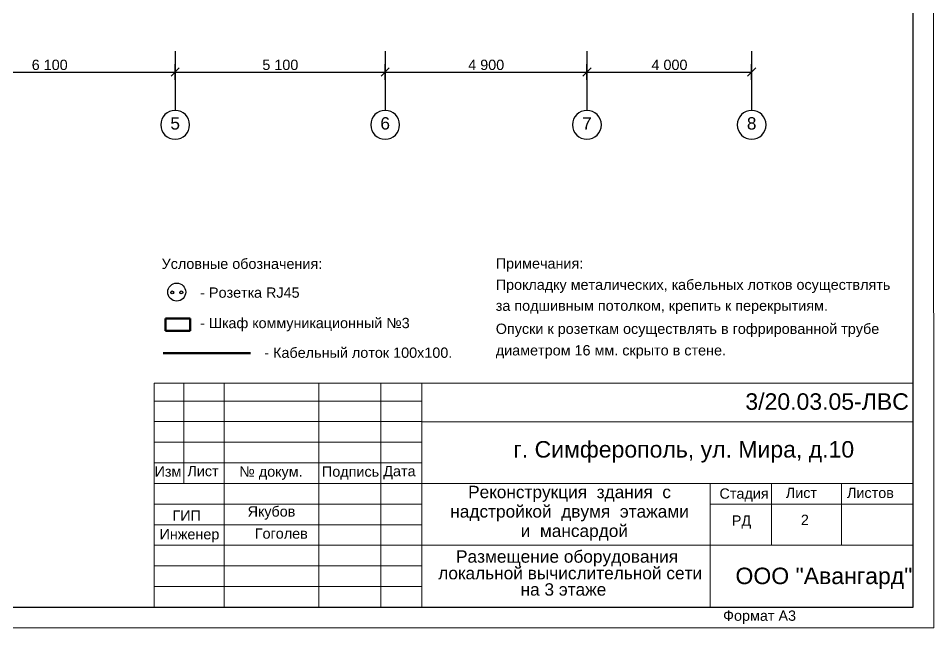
# Model space of a CAD drawing. Header units: millimetres. Extents: x 1781 to 2670, y 88 to 385.
# Drawn here: x 2448.2 to 2670.5, y 87.7 to 235.6 of the extents above; entities that cross this region are included whole.
import ezdxf
from ezdxf.enums import TextEntityAlignment as Align

# ---------------------------------------------------------------- set-up
doc = ezdxf.new("R2010")
doc.units = ezdxf.units.MM
doc.linetypes.add('DOUBLE_DASHED', pattern=[1093.611073, 529.166651, -211.666656, 141.111112, -211.666656])
for name, color, linetype in [('DIMENSIONS', 7, 'Continuous'), ('TEXT_BLOCKS', 7, 'Continuous'), ('ЛВС', 1, 'Continuous')]:
    doc.layers.add(name, color=color, linetype=linetype)
doc.styles.add('1', font='arial.ttf')
doc.styles.get("Standard").update_dxf_attribs({"font": 'arial.ttf', "height": 3})

# ---------------------------------------------------------------- blocks, each defined once
blk = doc.blocks.new('роз')
at = {"layer": 'ЛВС', "lineweight": 30}
h = blk.add_hatch(color=256, dxfattribs=at)
h.paths.add_polyline_path([(372144.46, -252846.29, 1), (372145.16, -252846.29, 1)])
h.paths.add_polyline_path([(372146.66, -252846.29, 1), (372147.36, -252846.29, 1)])
for centre, radius in [((372145.89, -252846.22), 2.18), ((372144.81, -252846.29), 0.347), ((372147.01, -252846.29), 0.347)]:
    blk.add_circle(centre, radius, dxfattribs=at)

msp = doc.modelspace()

# ---------------------------------------------------------------- linework, layer by layer
at = {"linetype": 'Continuous', "lineweight": 20}
for p, q in [((2670.46, 87.72), (2670.39, 384.72)), ((2481.17, 92.72), (2481.17, 147.1)), ((2665.46, 147.1), (2481.17, 147.1)), ((2488.35, 147.1), (2488.35, 122.72)), ((2498.17, 92.72), (2498.17, 147.1)), ((2521.17, 92.72), (2521.17, 147.1)), ((2536.17, 92.72), (2536.17, 147.1)), ((2546.17, 92.72), (2546.17, 147.1)), ((2481.17, 142.72), (2546.17, 142.72)), ((2481.17, 137.72), (2546.17, 137.72)), ((2665.46, 137.7), (2546.17, 137.7)), ((2481.17, 132.72), (2546.17, 132.72)), ((2481.17, 127.72), (2546.17, 127.72)), ((2481.17, 122.72), (2546.17, 122.72)), ((2546.17, 122.72), (2665.46, 122.72)), ((2616.17, 92.72), (2616.17, 122.72)), ((2665.46, 122.72), (2616.17, 122.72)), ((2631.07, 122.72), (2631.07, 107.72)), ((2648.07, 122.72), (2648.07, 107.72)), ((2481.17, 117.72), (2546.17, 117.72)), ((2665.46, 117.72), (2616.17, 117.72)), ((2481.17, 112.72), (2546.17, 112.72)), ((2665.46, 107.72), (2481.17, 107.72)), ((2481.17, 107.72), (2546.17, 107.72)), ((2481.17, 102.72), (2546.17, 102.72)), ((2481.17, 97.72), (2546.17, 97.72)), ((2670.46, 87.72), (2250.46, 87.72))]:
    msp.add_line(p, q, dxfattribs=at)
for p, q in [((2665.46, 92.72), (2665.46, 379.72)), ((2270.46, 92.72), (2665.46, 92.72))]:
    msp.add_line(p, q)
at = {"layer": 'DIMENSIONS', "color": 7, "linetype": 'DOUBLE_DASHED'}
for p, q in [((2486.25, 227.67), (2486.25, 213.26)), ((2537.25, 227.67), (2537.25, 213.26)), ((2586.25, 227.67), (2586.25, 213.26)), ((2626.25, 227.67), (2626.25, 213.26))]:
    msp.add_line(p, q, dxfattribs=at)
at = {"layer": 'DIMENSIONS', "color": 7, "linetype": 'Continuous'}
for p, q in [((2425.25, 222.56), (2486.25, 222.56)), ((2487.25, 223.56), (2485.25, 221.56)), ((2486.25, 220.69), (2486.25, 224.44)), ((2486.25, 222.56), (2537.25, 222.56)), ((2538.25, 223.56), (2536.25, 221.56)), ((2537.25, 220.69), (2537.25, 224.44)), ((2537.25, 222.56), (2586.25, 222.56)), ((2587.25, 223.56), (2585.25, 221.56)), ((2586.25, 220.69), (2586.25, 224.44)), ((2586.25, 222.56), (2626.25, 222.56)), ((2627.25, 223.56), (2625.25, 221.56)), ((2626.25, 220.69), (2626.25, 224.44))]:
    msp.add_line(p, q, dxfattribs=at)
for centre, start, end in [((2486.25, 209.76), 0, 180), ((2537.25, 209.76), 0, 180), ((2586.25, 209.76), 0, 180), ((2626.25, 209.76), 0, 180), ((2486.25, 209.76), 180, 0), ((2537.25, 209.76), 180, 0), ((2586.25, 209.76), 180, 0), ((2626.25, 209.76), 180, 0)]:
    msp.add_arc(centre, 3.5, start, end, dxfattribs=at)
at = {"layer": 'ЛВС', "linetype": 'Continuous', "lineweight": 50}
for p, q in [((2489.9, 162.75), (2483.87, 162.75)), ((2483.87, 159.77), (2483.87, 162.75)), ((2489.9, 159.77), (2489.9, 162.75)), ((2483.87, 159.77), (2489.9, 159.77)), ((2483.36, 154.38), (2504.51, 154.38))]:
    msp.add_line(p, q, dxfattribs=at)

# ---------------------------------------------------------------- block references
at = {"layer": 'ЛВС', "lineweight": 30}
msp.add_blockref('роз', (-369659.26, 253015.38), dxfattribs=at)

# ---------------------------------------------------------------- texts
at = {"linetype": 'Continuous', "lineweight": 20, "style": '1'}
for s, p in [('Изм', (2481.25, 124.36)), ('Лист', (2489.22, 124.48)), ('№ докум.', (2501.85, 124.35)), ('Подпись', (2521.9, 124.35)), ('Дата', (2536.79, 124.46)), ('Стадия', (2618.43, 119.02)), ('Лист', (2634.54, 119.19)), ('Листов', (2649.4, 119.19)), ('ГИП', (2485.6, 113.67)), ('РД', (2621.43, 112.47)), ('2', (2638.2, 112.64)), ('Инженер', (2482.46, 109.15)), ('Формат А3', (2619.31, 89.39))]:
    msp.add_text(s, height=2.5, dxfattribs=at).set_placement(p)
for s, p in [('Якубов', (2503.85, 114.68)), ('Гоголев', (2505.58, 109.32))]:
    msp.add_text(s, height=2.5).set_placement(p)
at = {"style": '1'}
msp.add_text('ООО "Авангард"', height=4, dxfattribs=at).set_placement((2622.32, 98.29))
at = {"color": 7, "insert": (2568.39, 133), "char_height": 4, "width": 93.5975, "attachment_point": 1}
msp.add_mtext('г. Симферополь, ул. Мира, д.10', dxfattribs=at)
at = {"layer": 'DIMENSIONS', "color": 7, "lineweight": 0, "style": '1'}
for s, p in [('6\xa0100', (2451.42, 223.06)), ('5\xa0100', (2507.42, 223.06)), ('4\xa0900', (2557.42, 223.06)), ('4\xa0000', (2601.92, 223.06))]:
    msp.add_text(s, height=2.5, dxfattribs=at).set_placement(p)
for s, p in [('5', (2486.25, 211.61)), ('6', (2537.25, 211.61)), ('7', (2586.25, 211.61)), ('8', (2626.25, 211.61))]:
    msp.add_text(s, height=3, dxfattribs=at).set_placement(p, align=Align.TOP_CENTER)
at = {"layer": 'TEXT_BLOCKS', "color": 7, "lineweight": 0, "style": '1'}
for s, height, p in [('Примечания:', 2.5, (2564.11, 174.87)), ('Прокладку металических, кабельных лотков осуществлять', 2.5, (2564.11, 169.71)), ('за подшивным потолком, крепить к перекрытиям.', 2.5, (2564.11, 164.62)), ('Опуски к розеткам осуществлять в гофрированной трубе', 2.5, (2564.11, 159.01)), ('диаметром 16 мм. скрыто в стене.', 2.5, (2564.11, 153.79)), ('3/20.03.05-ЛВС', 4, (2624.72, 140.6)), ('Размещение оборудования', 3, (2554.45, 103.49)), ('локальной вычислительной сети', 3, (2550.15, 99.46)), ('на 3 этаже', 3, (2570.13, 95.5))]:
    msp.add_text(s, height=height, dxfattribs=at).set_placement(p)
for s, p in [('Реконструкция  здания  с  ', (2583.19, 119.15)), ('надстройкой  двумя  этажами  ', (2583.19, 114.44)), ('и  мансардой', (2583.19, 109.73))]:
    msp.add_text(s, height=3, dxfattribs=at).set_placement(p, align=Align.CENTER)
at = {"layer": 'ЛВС', "color": 7, "lineweight": 0, "style": '1'}
for s, p in [('Условные обозначения:', (2482.96, 174.79)), ('- Розетка RJ45', (2492.33, 167.79)), ('- Шкаф коммуникационный №3', (2492.33, 160.41)), ('- Кабельный лоток 100х100.', (2507.9, 153.21))]:
    msp.add_text(s, height=2.5, dxfattribs=at).set_placement(p)

doc.saveas('drawing.dxf')
